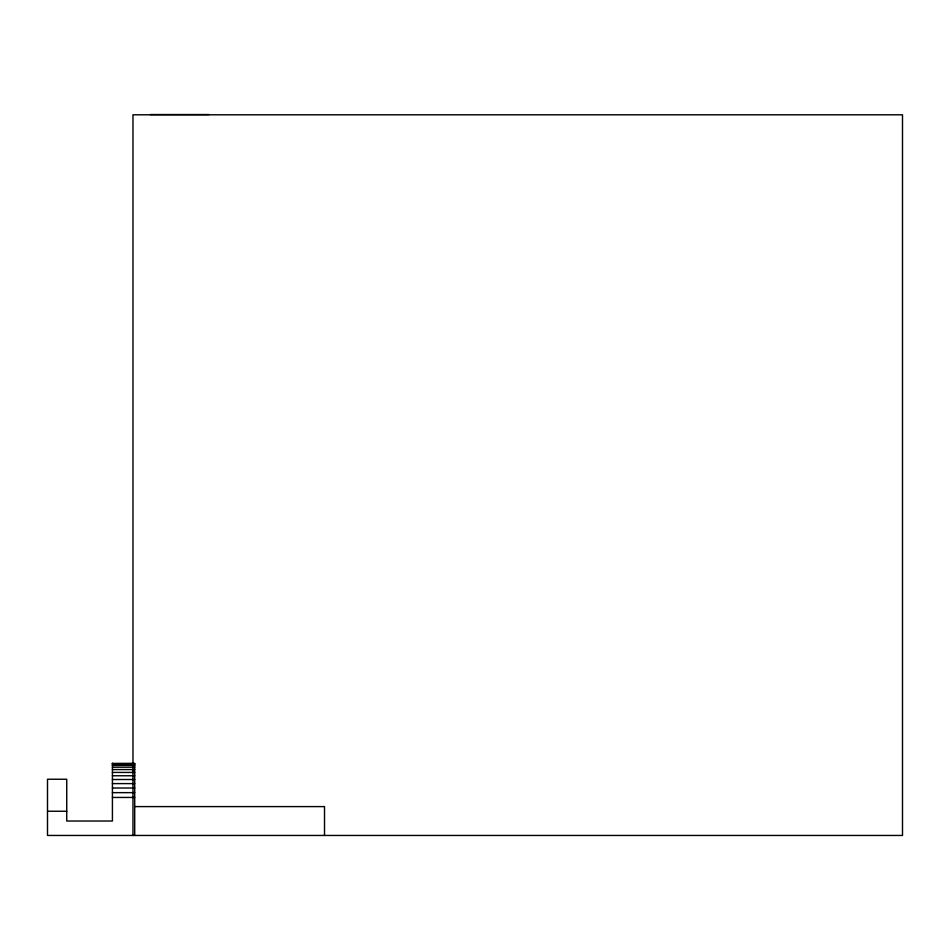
<?xml version="1.0" encoding="UTF-8"?>
<svg xmlns="http://www.w3.org/2000/svg" width="950" height="950" viewBox="0 0 950 950"><rect width="100%" height="100%" fill="white"/><g stroke="black" fill="none" stroke-linecap="round" stroke-linejoin="round"><path stroke-width="1.43" d="M150.29 114.546L209.178 114.546M112.421 763.42L134.71 763.325L134.71 835.454M112.421 763.943L134.71 763.943M112.421 764.097L134.71 764.097M112.421 765.367L134.71 765.367M112.421 767.196L134.71 767.196M112.421 769.559L134.71 769.559M112.421 772.433L134.71 772.433M112.421 775.758L134.71 775.758M112.421 779.511L134.71 779.511M112.421 783.607L134.71 783.607M112.421 788.013L134.71 788.013M112.421 792.644L134.71 792.644M112.421 797.442L134.71 797.442M134.71 806.597L324.52 806.597L324.52 835.454M47.5 811.241L66.737 811.241M132.976 835.454L132.976 114.796L902.5 114.796L902.5 835.454L47.5 835.454L47.5 779.238L66.737 779.238L66.737 821.026L112.421 821.026L112.421 763.242"/></g></svg>
